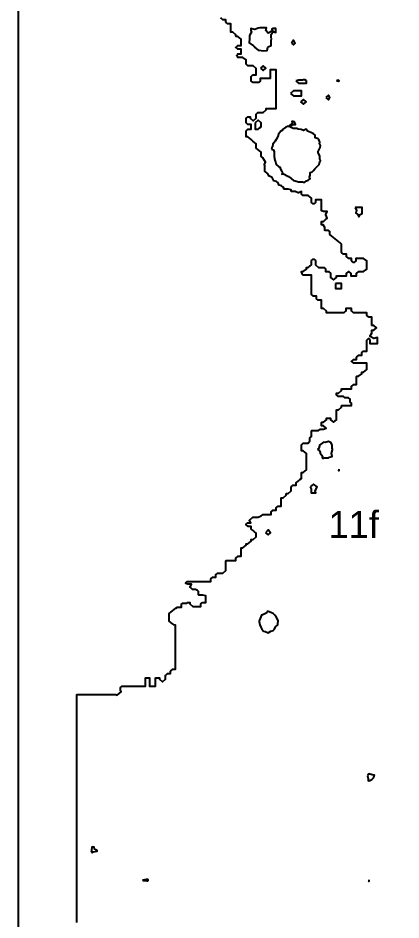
# Model space of a CAD drawing. Header units: millimetres. Extents: x 0 to 500, y 0 to 700.
# Drawn here: x 0 to 84.7, y 347.4 to 547 of the extents above; entities that cross this region are included whole.
import ezdxf
from ezdxf.enums import TextEntityAlignment as Align

# ---------------------------------------------------------------- set-up
doc = ezdxf.new("R2010")
doc.units = ezdxf.units.MM
for name, color, linetype in [('CORTE', 1, 'Continuous'), ('GRABADO', 5, 'Continuous'), ('HOJA', 8, 'Continuous')]:
    doc.layers.add(name, color=color, linetype=linetype)

msp = doc.modelspace()

# ---------------------------------------------------------------- linework, layer by layer
at = {"layer": 'CORTE'}
msp.add_lwpolyline([(13, 346.9), (13, 347.69), (13, 348.6), (13, 349.4), (13, 352.12), (13, 353.11), (13, 354.09), (13, 355.88), (13, 356.71), (13, 357.61), (13, 358.45), (13, 360.26), (13, 361.12), (13, 362.02), (13, 362.98), (13, 363.93), (13, 364.87), (13, 365.77), (13, 366.6), (13, 368.41), (13, 369.29), (13, 371.11), (13, 372), (13, 373.83), (13, 374.73), (13, 378.21), (13, 378.92), (13, 383.51), (13, 384.61), (13, 385.34), (13, 388.1), (13, 389.52), (13, 389.94), (13, 390.85), (13, 391.61), (13, 394.38), (13, 395.15), (13, 397), (13, 397.27), (13, 397.28), (13, 397.28), (13, 397.29), (13.01, 397.3), (13.01, 397.3), (13.01, 397.31), (13.02, 397.32), (13.03, 397.33), (13.03, 397.33), (13.04, 397.34), (13.05, 397.34), (13.05, 397.34), (13.06, 397.34), (13.07, 397.34), (13.07, 397.35), (14.19, 397.35), (14.92, 397.35), (17.14, 397.35), (17.52, 397.35), (17.9, 397.35), (18.63, 397.35), (19.74, 397.35), (20.12, 397.35), (20.86, 397.35), (21.59, 397.35), (21.6, 397.34), (21.6, 397.34), (21.61, 397.34), (21.62, 397.34), (21.95, 397.2), (22.79, 397.9), (22.64, 398.16), (22.63, 398.17), (22.63, 398.17), (22.63, 398.18), (22.63, 398.19), (22.63, 398.19), (22.63, 398.81), (22.63, 398.82), (22.63, 398.82), (22.63, 398.83), (22.63, 398.84), (22.64, 398.84), (22.64, 398.85), (22.64, 398.85), (22.65, 398.86), (22.65, 398.86), (23.03, 399.18), (23.04, 399.19), (23.04, 399.19), (23.05, 399.19), (23.06, 399.19), (23.07, 399.2), (23.07, 399.2), (23.08, 399.2), (23.81, 399.2), (24.19, 399.2), (24.57, 399.2), (25.3, 399.2), (26.04, 399.2), (26.41, 399.2), (28.18, 399.2), (28.18, 400.98), (28.18, 400.98), (28.19, 400.99), (28.19, 401), (28.19, 401.01), (28.19, 401.01), (28.2, 401.02), (28.2, 401.02), (28.21, 401.03), (28.22, 401.04), (28.23, 401.04), (28.23, 401.04), (28.24, 401.05), (28.25, 401.05), (28.25, 401.05), (28.25, 401.05), (28.64, 401.05), (29.02, 401.05), (29.02, 401.05), (29.03, 401.05), (29.04, 401.05), (29.04, 401.05), (29.05, 401.04), (29.06, 401.04), (29.06, 401.03), (29.07, 401.03), (29.07, 401.02), (29.08, 401.02), (29.08, 401.01), (29.09, 401), (29.09, 401), (29.09, 400.99), (29.09, 400.98), (29.09, 400.98), (29.09, 399.2), (29.75, 399.2), (30.41, 399.2), (30.41, 400.98), (30.41, 400.98), (30.41, 400.99), (30.41, 401), (30.41, 401), (30.42, 401.01), (30.42, 401.02), (30.42, 401.02), (30.43, 401.03), (30.44, 401.04), (30.45, 401.04), (30.46, 401.05), (30.47, 401.05), (30.48, 401.05), (31.24, 401.05), (31.25, 401.05), (31.26, 401.05), (31.27, 401.04), (31.28, 401.04), (31.29, 401.03), (31.3, 401.02), (31.3, 401.02), (31.31, 401.01), (31.31, 401), (31.31, 401), (31.31, 400.99), (31.31, 400.98), (31.31, 400.98), (31.31, 400.7), (31.97, 400.15), (32.63, 400.7), (32.63, 401.59), (32.63, 401.59), (32.63, 401.6), (32.63, 401.61), (32.64, 401.62), (32.64, 401.62), (32.64, 401.63), (32.65, 401.63), (32.65, 401.64), (32.66, 401.64), (33.04, 401.96), (33.04, 401.96), (33.05, 401.97), (33.06, 401.97), (33.06, 401.97), (33.07, 401.97), (33.07, 401.98), (33.08, 401.98), (33.74, 401.98), (33.74, 402.52), (33.74, 402.52), (33.74, 402.53), (33.75, 402.53), (33.75, 402.54), (33.75, 402.55), (33.75, 402.55), (33.76, 402.56), (33.76, 402.57), (33.77, 402.57), (34.15, 402.89), (34.15, 402.89), (34.16, 402.89), (34.17, 402.9), (34.17, 402.9), (34.18, 402.9), (34.19, 402.9), (34.19, 402.9), (34.85, 402.9), (34.85, 412.65), (34.36, 412.78), (34.35, 412.79), (34.34, 412.79), (34.34, 412.79), (34.33, 412.8), (34.15, 412.95), (33.4, 413.57), (33.4, 413.58), (33.39, 413.58), (33.39, 413.59), (33.39, 413.59), (33.38, 413.6), (33.38, 413.61), (33.38, 413.61), (33.38, 413.62), (33.38, 413.63), (33.38, 415.18), (33.38, 415.18), (33.38, 415.19), (33.38, 415.2), (33.38, 415.2), (33.38, 415.21), (33.39, 415.22), (33.39, 415.22), (33.4, 415.23), (33.4, 415.23), (33.77, 415.54), (34.15, 415.85), (34.52, 416.16), (34.88, 416.47), (34.89, 416.47), (34.89, 416.47), (35.28, 416.64), (35.29, 416.64), (35.29, 416.64), (35.3, 416.64), (35.31, 416.64), (36.15, 416.64), (36.15, 417.34), (36.15, 417.34), (36.16, 417.35), (36.16, 417.36), (36.16, 417.37), (36.16, 417.37), (36.17, 417.38), (36.17, 417.38), (36.18, 417.39), (36.18, 417.39), (36.37, 417.55), (36.38, 417.56), (36.38, 417.56), (36.39, 417.56), (36.4, 417.56), (36.4, 417.57), (36.41, 417.57), (37.31, 417.57), (37.48, 417.71), (37.49, 417.71), (37.5, 417.72), (37.5, 417.72), (37.51, 417.72), (37.51, 417.72), (37.52, 417.72), (37.53, 417.72), (37.91, 417.72), (37.92, 417.72), (37.93, 417.72), (37.94, 417.72), (37.94, 417.72), (37.95, 417.71), (37.96, 417.71), (37.96, 417.7), (37.97, 417.7), (37.98, 417.69), (37.98, 417.68), (37.98, 417.67), (37.98, 417.66), (37.98, 417.66), (37.98, 417.65), (37.98, 417.37), (38.67, 416.8), (40.41, 416.8), (40.41, 417.34), (40.41, 417.34), (40.41, 417.35), (40.42, 417.36), (40.42, 417.36), (40.42, 417.37), (40.42, 417.38), (40.43, 417.38), (40.43, 417.39), (40.44, 417.39), (40.82, 417.71), (40.82, 417.71), (40.83, 417.72), (40.84, 417.72), (40.84, 417.72), (40.85, 417.72), (40.86, 417.72), (40.86, 417.72), (41.52, 417.72), (41.52, 419.13), (40.86, 419.32), (40, 419.32), (39.99, 419.32), (39.98, 419.32), (39.98, 419.32), (39.97, 419.32), (39.96, 419.32), (39.96, 419.33), (39.95, 419.33), (39.95, 419.34), (39.94, 419.35), (39.94, 419.35), (39.93, 419.36), (39.93, 419.36), (39.93, 419.37), (39.93, 419.38), (39.92, 419.38), (39.92, 419.39), (39.92, 420.09), (39.71, 420.36), (39.24, 420.55), (38.64, 420.55), (38.63, 420.55), (38.62, 420.55), (38.61, 420.56), (38.61, 420.56), (38.6, 420.56), (38.6, 420.57), (38.1, 420.98), (38.09, 420.99), (38.09, 420.99), (38.08, 421), (38.08, 421.01), (38.08, 421.01), (38.07, 421.02), (38.07, 421.03), (38.07, 421.03), (38.07, 421.04), (38.07, 421.05), (38.07, 421.05), (38.07, 421.06), (38.08, 421.06), (38.34, 421.73), (37.53, 421.73), (37.52, 421.73), (37.52, 421.73), (37.51, 421.74), (37.12, 421.9), (37.12, 421.9), (37.11, 421.9), (37.11, 421.91), (37.1, 421.91), (37.09, 421.92), (37.09, 421.93), (37.09, 421.93), (37.08, 421.94), (37.08, 421.94), (37.08, 421.95), (37.08, 421.96), (37.08, 421.97), (37.08, 421.97), (37.08, 421.98), (37.08, 421.99), (37.08, 422), (37.09, 422), (37.09, 422.01), (37.09, 422.01), (37.1, 422.02), (37.1, 422.02), (37.48, 422.34), (37.49, 422.34), (37.5, 422.35), (37.51, 422.35), (37.52, 422.36), (37.52, 422.36), (37.53, 422.36), (38.26, 422.36), (38.64, 422.36), (39.75, 422.36), (40.49, 422.36), (40.87, 422.36), (42.64, 422.36), (42.64, 422.9), (42.64, 422.9), (42.64, 422.91), (42.64, 422.91), (42.64, 422.92), (42.64, 422.93), (42.65, 422.93), (42.65, 422.94), (42.66, 422.95), (42.66, 422.95), (43.04, 423.27), (43.05, 423.27), (43.05, 423.27), (43.06, 423.28), (43.07, 423.28), (43.08, 423.28), (43.08, 423.28), (43.09, 423.28), (43.75, 423.28), (43.75, 423.82), (43.75, 423.83), (43.75, 423.83), (43.75, 423.84), (43.75, 423.85), (43.76, 423.85), (43.76, 423.86), (43.76, 423.87), (43.77, 423.87), (43.77, 423.88), (44.15, 424.19), (44.16, 424.2), (44.17, 424.2), (44.17, 424.2), (44.18, 424.21), (44.19, 424.21), (44.2, 424.21), (45.29, 424.21), (45.97, 424.78), (45.97, 426.91), (45.97, 426.92), (45.97, 426.93), (45.97, 426.94), (45.98, 426.94), (45.98, 426.95), (45.98, 426.95), (45.99, 426.96), (45.99, 426.97), (46, 426.97), (46, 426.98), (46.01, 426.98), (46.01, 426.98), (46.02, 426.99), (46.03, 426.99), (46.04, 426.99), (46.04, 426.99), (46.42, 426.99), (46.8, 426.99), (47.54, 426.99), (48.19, 426.99), (48.19, 427.53), (48.19, 427.53), (48.19, 427.54), (48.2, 427.55), (48.2, 427.55), (48.2, 427.56), (48.21, 427.57), (48.21, 427.57), (48.22, 427.58), (48.22, 427.58), (48.6, 427.9), (48.6, 427.9), (48.61, 427.91), (48.62, 427.91), (48.63, 427.91), (48.64, 427.91), (48.64, 427.91), (49.31, 427.91), (49.31, 429.69), (49.31, 429.7), (49.31, 429.71), (49.31, 429.71), (49.31, 429.72), (49.31, 429.73), (49.32, 429.73), (49.32, 429.74), (49.33, 429.75), (49.33, 429.75), (49.34, 429.76), (49.34, 429.76), (49.35, 429.76), (49.36, 429.76), (49.37, 429.77), (49.37, 429.77), (49.38, 429.77), (49.73, 429.77), (50.42, 430.34), (50.42, 430.62), (50.42, 430.63), (50.42, 430.63), (50.42, 430.64), (50.42, 430.65), (50.43, 430.65), (50.43, 430.67), (50.44, 430.67), (50.44, 430.68), (50.45, 430.68), (50.46, 430.68), (50.46, 430.69), (50.47, 430.69), (50.48, 430.69), (50.48, 430.69), (50.49, 430.69), (50.84, 430.69), (51.53, 431.27), (51.53, 431.55), (51.53, 431.55), (51.53, 431.56), (51.53, 431.57), (51.53, 431.57), (51.54, 431.58), (51.54, 431.59), (51.55, 431.59), (51.55, 431.6), (51.56, 431.61), (51.57, 431.61), (51.57, 431.61), (51.58, 431.62), (51.59, 431.62), (51.6, 431.62), (51.6, 431.62), (51.95, 431.62), (52.64, 432.19), (52.64, 433.05), (52.3, 433.33), (51.95, 433.62), (51.95, 433.62), (51.55, 433.95), (51.55, 433.95), (51.55, 433.96), (51.54, 433.97), (51.54, 433.97), (51.53, 433.98), (51.53, 433.99), (51.53, 433.99), (51.53, 434), (51.53, 434.01), (51.53, 434.54), (50.87, 434.54), (50.86, 434.55), (50.86, 434.55), (50.85, 434.55), (50.84, 434.55), (50.84, 434.55), (50.83, 434.56), (50.44, 434.88), (50.44, 434.88), (50.43, 434.89), (50.43, 434.89), (50.42, 434.9), (50.42, 434.91), (50.42, 434.92), (50.42, 434.93), (50.42, 434.94), (50.42, 434.94), (50.42, 434.95), (50.42, 434.96), (50.42, 434.96), (50.42, 434.97), (50.43, 434.98), (50.43, 434.98), (50.44, 434.99), (50.44, 434.99), (50.82, 435.31), (50.83, 435.31), (50.83, 435.32), (50.84, 435.32), (50.85, 435.32), (50.86, 435.33), (50.87, 435.33), (51.47, 435.33), (51.17, 435.83), (51.17, 435.83), (51.17, 435.84), (51.17, 435.84), (51.16, 435.85), (51.16, 435.86), (51.16, 435.87), (51.16, 435.87), (51.17, 435.88), (51.17, 435.89), (51.17, 435.9), (51.18, 435.91), (51.18, 435.91), (51.19, 435.92), (51.94, 436.54), (51.94, 436.54), (51.94, 436.55), (51.95, 436.55), (51.96, 436.55), (51.97, 436.56), (51.98, 436.56), (51.98, 436.56), (52.35, 436.56), (53.08, 436.56), (53.79, 436.85), (53.97, 437), (54.16, 437.16), (54.16, 437.17), (54.17, 437.17), (54.17, 437.17), (54.18, 437.18), (54.19, 437.18), (54.2, 437.18), (54.2, 437.18), (54.58, 437.18), (55.32, 437.18), (55.97, 437.18), (55.97, 437.72), (55.98, 437.72), (55.98, 437.73), (55.98, 437.74), (55.98, 437.74), (55.98, 437.75), (55.99, 437.76), (55.99, 437.76), (56, 437.77), (56, 437.77), (56.38, 438.09), (56.38, 438.09), (56.39, 438.1), (56.4, 438.1), (56.41, 438.1), (56.41, 438.1), (56.42, 438.1), (56.43, 438.1), (57.09, 438.1), (57.09, 438.64), (57.09, 438.65), (57.09, 438.65), (57.09, 438.66), (57.09, 438.67), (57.09, 438.68), (57.1, 438.68), (57.1, 438.69), (57.11, 438.69), (57.11, 438.7), (57.49, 439.01), (57.5, 439.02), (57.5, 439.02), (57.51, 439.02), (57.52, 439.03), (57.53, 439.03), (57.53, 439.03), (57.54, 439.03), (58.2, 439.03), (58.2, 440.81), (58.2, 440.82), (58.2, 440.82), (58.2, 440.83), (58.2, 440.84), (58.21, 440.84), (58.21, 440.85), (58.22, 440.86), (58.22, 440.86), (58.23, 440.87), (58.23, 440.87), (58.24, 440.88), (58.24, 440.88), (58.25, 440.88), (58.26, 440.88), (58.27, 440.88), (58.27, 440.88), (58.62, 440.88), (59.31, 441.45), (59.31, 441.74), (59.31, 441.74), (59.31, 441.75), (59.31, 441.76), (59.31, 441.76), (59.32, 441.77), (59.32, 441.78), (59.33, 441.78), (59.33, 441.79), (59.34, 441.79), (59.34, 441.8), (59.35, 441.8), (59.36, 441.81), (59.37, 441.81), (59.38, 441.81), (59.74, 441.81), (60.42, 442.38), (60.42, 443.27), (60.42, 443.28), (60.42, 443.29), (60.42, 443.29), (60.43, 443.3), (60.43, 443.31), (60.43, 443.31), (60.44, 443.32), (60.44, 443.33), (60.45, 443.33), (60.83, 443.65), (60.83, 443.65), (60.84, 443.65), (60.84, 443.66), (60.85, 443.66), (60.86, 443.66), (60.87, 443.66), (60.87, 443.66), (61.53, 443.66), (61.53, 444.2), (61.53, 444.21), (61.53, 444.21), (61.54, 444.22), (61.54, 444.23), (61.55, 444.24), (61.55, 444.25), (61.56, 444.25), (61.56, 444.26), (61.93, 444.56), (61.93, 444.56), (62.31, 444.88), (62.64, 445.16), (62.64, 446.37), (62.64, 446.37), (62.65, 446.38), (62.65, 446.39), (62.65, 446.4), (62.65, 446.4), (62.66, 446.41), (62.66, 446.41), (62.67, 446.42), (62.67, 446.43), (62.68, 446.43), (62.68, 446.43), (62.69, 446.44), (62.7, 446.44), (62.71, 446.44), (62.71, 446.44), (62.72, 446.44), (63.07, 446.44), (63.76, 447.01), (63.76, 450.65), (63.07, 451.22), (62.72, 451.22), (62.71, 451.22), (62.71, 451.22), (62.7, 451.22), (62.69, 451.22), (62.68, 451.23), (62.68, 451.23), (62.67, 451.24), (62.67, 451.24), (62.66, 451.25), (62.66, 451.25), (62.65, 451.26), (62.65, 451.27), (62.65, 451.27), (62.65, 451.28), (62.64, 451.29), (62.64, 451.29), (62.64, 452.54), (62.64, 452.54), (62.65, 452.55), (62.65, 452.56), (62.65, 452.57), (62.65, 452.57), (62.66, 452.58), (62.66, 452.58), (62.67, 452.59), (62.67, 452.59), (63.05, 452.91), (63.06, 452.91), (63.06, 452.92), (63.07, 452.92), (63.08, 452.92), (63.08, 452.93), (63.09, 452.93), (64.17, 452.93), (64.5, 453.48), (64.5, 454.08), (64.5, 454.09), (64.5, 454.1), (64.51, 454.1), (64.51, 454.11), (64.51, 454.12), (64.52, 454.12), (64.52, 454.13), (64.52, 454.14), (64.53, 454.14), (64.87, 454.42), (64.87, 455.63), (64.87, 455.64), (64.87, 455.65), (64.87, 455.65), (64.87, 455.66), (64.88, 455.67), (64.88, 455.67), (64.88, 455.68), (64.89, 455.68), (64.9, 455.69), (64.9, 455.69), (64.91, 455.7), (64.91, 455.7), (64.92, 455.7), (64.93, 455.7), (64.94, 455.71), (64.94, 455.71), (65.32, 455.71), (65.7, 455.71), (66.41, 455.71), (66.76, 455.99), (66.76, 456), (66.77, 456), (66.77, 456), (66.78, 456.01), (66.79, 456.01), (66.79, 456.01), (66.8, 456.01), (67.53, 456.01), (68.13, 456.26), (67.52, 456.78), (67.16, 456.78), (67.16, 456.78), (67.15, 456.78), (67.14, 456.78), (67.14, 456.78), (67.13, 456.79), (67.13, 456.79), (67.12, 456.79), (67.11, 456.8), (67.11, 456.81), (67.1, 456.81), (67.1, 456.82), (67.1, 456.82), (67.09, 456.83), (67.09, 456.84), (67.09, 456.85), (67.09, 456.85), (67.09, 457.48), (67.09, 457.49), (67.09, 457.5), (67.09, 457.5), (67.1, 457.51), (67.1, 457.52), (67.1, 457.52), (67.11, 457.53), (67.12, 457.54), (67.13, 457.55), (67.13, 457.55), (67.14, 457.55), (67.14, 457.55), (67.15, 457.56), (67.16, 457.56), (67.16, 457.56), (67.52, 457.56), (68.2, 458.13), (68.2, 458.41), (68.2, 458.42), (68.2, 458.42), (68.21, 458.43), (68.21, 458.44), (68.21, 458.44), (68.22, 458.45), (68.22, 458.46), (68.23, 458.46), (68.23, 458.47), (68.24, 458.47), (68.24, 458.48), (68.25, 458.48), (68.26, 458.48), (68.27, 458.48), (68.28, 458.48), (69.04, 458.48), (69.04, 458.48), (69.06, 458.48), (69.07, 458.48), (69.07, 458.48), (69.08, 458.47), (69.08, 458.47), (69.09, 458.46), (69.09, 458.46), (69.1, 458.45), (69.1, 458.44), (69.1, 458.44), (69.11, 458.43), (69.11, 458.42), (69.11, 458.42), (69.11, 458.41), (69.11, 458.13), (69.77, 457.58), (70.43, 458.13), (70.43, 460.26), (70.43, 460.27), (70.43, 460.28), (70.43, 460.28), (70.43, 460.29), (70.44, 460.3), (70.44, 460.3), (70.44, 460.31), (70.45, 460.32), (70.45, 460.32), (70.46, 460.33), (70.46, 460.33), (70.47, 460.33), (70.48, 460.33), (70.48, 460.34), (70.49, 460.34), (70.5, 460.34), (70.85, 460.34), (71.54, 460.91), (71.54, 461.19), (71.54, 461.2), (71.54, 461.2), (71.54, 461.21), (71.54, 461.22), (71.55, 461.22), (71.55, 461.23), (71.56, 461.24), (71.56, 461.24), (71.56, 461.25), (71.57, 461.25), (71.58, 461.26), (71.59, 461.26), (71.6, 461.26), (71.61, 461.26), (71.99, 461.26), (73.1, 461.26), (73.76, 461.26), (73.76, 461.76), (73.42, 462.05), (73.42, 462.06), (73.41, 462.06), (73.41, 462.07), (73.41, 462.07), (73.4, 462.08), (73.4, 462.09), (73.4, 462.09), (73.4, 462.1), (73.4, 462.11), (73.4, 462.69), (73.08, 462.96), (72.35, 462.96), (72.34, 462.96), (72.34, 462.96), (72.33, 462.96), (72.32, 462.97), (72.32, 462.97), (72.31, 462.97), (71.96, 463.26), (70.87, 463.26), (70.87, 463.26), (70.87, 463.26), (70.86, 463.26), (70.85, 463.27), (70.84, 463.27), (70.84, 463.27), (70.83, 463.28), (70.64, 463.44), (70.64, 463.44), (70.45, 463.6), (70.45, 463.6), (70.44, 463.6), (70.44, 463.61), (70.43, 463.62), (70.43, 463.62), (70.43, 463.63), (70.43, 463.64), (70.43, 463.65), (70.43, 463.65), (70.43, 463.97), (70.43, 463.97), (70.43, 463.98), (70.43, 463.99), (70.43, 464), (70.43, 464), (70.44, 464.01), (70.44, 464.02), (70.45, 464.02), (70.46, 464.03), (70.46, 464.03), (70.46, 464.03), (70.47, 464.04), (70.48, 464.04), (70.49, 464.04), (70.49, 464.04), (70.5, 464.04), (70.85, 464.04), (71.54, 464.61), (71.54, 464.9), (71.54, 464.9), (71.54, 464.91), (71.54, 464.92), (71.54, 464.92), (71.55, 464.93), (71.55, 464.93), (71.56, 464.94), (71.56, 464.95), (71.57, 464.95), (71.57, 464.96), (71.58, 464.96), (71.58, 464.96), (71.59, 464.97), (71.6, 464.97), (71.61, 464.97), (71.61, 464.97), (71.99, 464.97), (73.76, 464.97), (73.76, 465.51), (73.76, 465.51), (73.76, 465.52), (73.76, 465.53), (73.77, 465.53), (73.77, 465.54), (73.77, 465.55), (73.78, 465.55), (73.78, 465.56), (74.17, 465.88), (74.17, 465.88), (74.18, 465.89), (74.19, 465.89), (74.19, 465.89), (74.2, 465.89), (74.21, 465.9), (74.21, 465.9), (74.87, 465.9), (74.87, 467.67), (74.87, 467.68), (74.87, 467.69), (74.88, 467.7), (74.88, 467.7), (74.88, 467.71), (74.89, 467.72), (74.89, 467.72), (74.89, 467.73), (74.9, 467.73), (74.91, 467.73), (74.91, 467.74), (74.92, 467.74), (74.93, 467.75), (74.93, 467.75), (74.94, 467.75), (74.95, 467.75), (75.3, 467.75), (75.98, 468.32), (75.98, 468.6), (75.98, 468.61), (75.99, 468.61), (75.99, 468.62), (75.99, 468.63), (75.99, 468.64), (76, 468.64), (76, 468.65), (76.01, 468.65), (76.01, 468.66), (76.02, 468.66), (76.02, 468.67), (76.03, 468.67), (76.04, 468.67), (76.04, 468.67), (76.05, 468.67), (76.06, 468.67), (76.41, 468.67), (77.1, 469.25), (77.1, 470.67), (74.21, 470.67), (74.21, 470.67), (74.2, 470.67), (74.19, 470.68), (74.18, 470.68), (74.18, 470.68), (74.17, 470.69), (74.17, 470.69), (73.79, 471.01), (73.78, 471.01), (73.78, 471.01), (73.77, 471.02), (73.77, 471.03), (73.77, 471.03), (73.76, 471.04), (73.76, 471.05), (73.76, 471.06), (73.76, 471.06), (73.76, 471.07), (73.76, 471.08), (73.76, 471.09), (73.77, 471.09), (73.77, 471.1), (73.77, 471.1), (73.78, 471.11), (73.78, 471.12), (73.79, 471.12), (74.17, 471.44), (74.17, 471.44), (74.18, 471.44), (74.18, 471.45), (74.19, 471.45), (74.2, 471.45), (74.21, 471.45), (74.21, 471.45), (74.87, 471.45), (74.87, 471.99), (74.87, 472), (74.87, 472), (74.88, 472.01), (74.88, 472.02), (74.88, 472.02), (74.88, 472.03), (74.89, 472.04), (74.89, 472.04), (74.9, 472.05), (75.28, 472.36), (75.28, 472.37), (75.29, 472.37), (75.3, 472.37), (75.3, 472.38), (75.31, 472.38), (75.32, 472.38), (75.32, 472.38), (75.98, 472.38), (75.98, 472.92), (75.98, 472.92), (75.99, 472.93), (75.99, 472.94), (75.99, 472.94), (75.99, 472.95), (76, 472.96), (76, 472.96), (76.01, 472.97), (76.01, 472.97), (76.39, 473.29), (76.4, 473.29), (76.4, 473.3), (76.41, 473.3), (76.41, 473.3), (76.42, 473.31), (76.43, 473.31), (76.44, 473.31), (77.1, 473.31), (77.1, 475.7), (77.1, 475.7), (77.1, 475.71), (77.1, 475.72), (77.1, 475.72), (77.1, 475.73), (77.11, 475.74), (77.11, 475.74), (77.12, 475.75), (77.12, 475.75), (77.5, 476.07), (77.51, 476.07), (77.51, 476.08), (77.52, 476.08), (77.53, 476.08), (77.53, 476.08), (77.54, 476.08), (77.54, 476.09), (77.56, 476.09), (77.57, 476.08), (77.58, 476.08), (77.59, 476.07), (77.59, 476.07), (77.6, 476.07), (77.61, 476.06), (77.61, 476.05), (77.61, 476.05), (77.8, 475.73), (77.81, 475.73), (77.81, 475.72), (77.81, 475.72), (77.81, 475.71), (77.81, 475.7), (77.81, 475.7), (77.81, 475), (79.51, 475), (79.51, 476.36), (78.68, 476.13), (78.67, 476.13), (78.67, 476.13), (78.66, 476.13), (78.65, 476.13), (78.65, 476.13), (78.64, 476.14), (78.63, 476.14), (77.88, 476.56), (77.87, 476.56), (77.87, 476.56), (77.86, 476.57), (77.86, 476.58), (77.85, 476.58), (77.85, 476.59), (77.85, 476.59), (77.84, 476.6), (77.84, 476.61), (77.84, 476.62), (77.84, 476.62), (77.84, 476.63), (77.84, 476.64), (77.85, 476.65), (77.85, 476.65), (77.85, 476.66), (78.21, 477.25), (78.21, 477.86), (78.21, 477.87), (78.21, 477.88), (78.21, 477.89), (78.21, 477.89), (78.22, 477.9), (78.22, 477.9), (78.22, 477.91), (78.23, 477.92), (78.24, 477.92), (78.24, 477.93), (78.25, 477.93), (78.25, 477.93), (78.26, 477.94), (78.27, 477.94), (78.27, 477.94), (78.28, 477.94), (78.63, 477.94), (79.28, 478.47), (78.63, 479.01), (78.28, 479.01), (78.27, 479.01), (78.27, 479.01), (78.26, 479.01), (78.25, 479.02), (78.25, 479.02), (78.24, 479.02), (78.24, 479.03), (78.23, 479.03), (78.22, 479.04), (78.22, 479.04), (78.22, 479.05), (78.21, 479.06), (78.21, 479.06), (78.21, 479.07), (78.21, 479.08), (78.21, 479.08), (78.21, 480.86), (77.55, 480.86), (77.54, 480.86), (77.54, 480.86), (77.53, 480.87), (77.52, 480.87), (77.51, 480.87), (77.51, 480.88), (77.5, 480.88), (77.12, 481.2), (77.12, 481.2), (77.11, 481.21), (77.11, 481.21), (77.1, 481.22), (77.1, 481.22), (77.1, 481.23), (77.1, 481.24), (77.1, 481.25), (77.1, 481.25), (77.1, 481.79), (74.21, 481.79), (74.21, 481.79), (74.2, 481.79), (74.19, 481.79), (74.18, 481.8), (74.18, 481.8), (74.17, 481.8), (74.17, 481.8), (73.79, 482.12), (73.78, 482.12), (73.78, 482.13), (73.77, 482.14), (73.77, 482.15), (73.77, 482.15), (73.76, 482.16), (73.76, 482.17), (73.76, 482.17), (73.76, 482.18), (73.76, 482.72), (72.44, 482.72), (72.44, 482.18), (72.44, 482.17), (72.44, 482.17), (72.44, 482.16), (72.44, 482.15), (72.44, 482.15), (72.43, 482.14), (72.43, 482.13), (72.42, 482.12), (72.42, 482.12), (72.04, 481.8), (72.03, 481.8), (72.03, 481.8), (72.02, 481.8), (72.01, 481.79), (72.01, 481.79), (72, 481.79), (71.99, 481.79), (68.66, 481.79), (68.28, 481.79), (68.27, 481.79), (68.26, 481.79), (68.26, 481.79), (68.25, 481.79), (68.24, 481.8), (68.24, 481.8), (68.23, 481.8), (68.22, 481.81), (68.22, 481.82), (68.22, 481.82), (68.21, 481.83), (68.21, 481.84), (68.21, 481.84), (68.2, 481.85), (68.2, 481.86), (68.2, 481.86), (68.2, 482.14), (67.52, 482.72), (67.16, 482.72), (67.16, 482.72), (67.15, 482.72), (67.14, 482.72), (67.14, 482.72), (67.13, 482.72), (67.13, 482.73), (67.12, 482.73), (67.11, 482.74), (67.11, 482.74), (67.1, 482.75), (67.1, 482.76), (67.1, 482.76), (67.09, 482.77), (67.09, 482.78), (67.09, 482.78), (67.09, 482.79), (67.09, 484.57), (66.43, 484.57), (66.43, 484.57), (66.42, 484.57), (66.41, 484.57), (66.4, 484.57), (66.4, 484.58), (66.39, 484.58), (66.39, 484.59), (66, 484.9), (66, 484.91), (66, 484.91), (65.99, 484.92), (65.99, 484.92), (65.99, 484.93), (65.98, 484.94), (65.98, 484.94), (65.98, 484.95), (65.98, 484.96), (65.98, 485.49), (65.32, 485.49), (65.31, 485.49), (65.3, 485.5), (65.3, 485.5), (65.29, 485.5), (65.28, 485.5), (65.28, 485.51), (65.28, 485.51), (64.89, 485.83), (64.89, 485.83), (64.88, 485.84), (64.88, 485.84), (64.88, 485.85), (64.87, 485.86), (64.87, 485.86), (64.87, 485.87), (64.87, 485.88), (64.87, 485.88), (64.87, 490.13), (63.48, 490.13), (63.1, 490.13), (63.09, 490.13), (63.08, 490.13), (63.08, 490.13), (63.07, 490.13), (63.06, 490.14), (63.05, 490.14), (63.05, 490.14), (62.86, 490.3), (62.86, 490.3), (62.85, 490.31), (62.85, 490.32), (62.84, 490.32), (62.84, 490.33), (62.84, 490.34), (62.83, 490.34), (62.83, 490.35), (62.83, 490.36), (62.83, 490.5), (62.65, 490.8), (62.65, 490.8), (62.65, 490.81), (62.65, 490.81), (62.65, 490.82), (62.64, 490.83), (62.64, 490.84), (62.65, 490.84), (62.65, 490.85), (62.65, 490.86), (62.65, 490.87), (62.66, 490.87), (62.66, 490.88), (62.67, 490.88), (62.67, 490.89), (62.68, 490.89), (62.68, 490.9), (62.69, 490.9), (62.7, 490.9), (62.71, 490.91), (62.71, 490.91), (62.72, 490.91), (63.07, 490.91), (63.76, 491.48), (63.76, 491.76), (63.76, 491.76), (63.76, 491.77), (63.76, 491.78), (63.76, 491.79), (63.76, 491.79), (63.77, 491.8), (63.77, 491.81), (63.78, 491.81), (63.78, 491.82), (63.79, 491.82), (63.8, 491.82), (63.8, 491.83), (63.81, 491.83), (63.82, 491.83), (63.82, 491.83), (63.83, 491.83), (64.18, 491.83), (64.87, 492.4), (64.87, 493.3), (64.87, 493.3), (64.87, 493.31), (64.87, 493.32), (64.87, 493.32), (64.88, 493.33), (64.88, 493.34), (64.88, 493.34), (64.89, 493.35), (64.89, 493.35), (65.27, 493.67), (65.28, 493.67), (65.29, 493.68), (65.29, 493.68), (65.3, 493.68), (65.31, 493.68), (65.31, 493.69), (65.32, 493.69), (65.33, 493.69), (65.34, 493.68), (65.34, 493.68), (65.35, 493.68), (65.36, 493.68), (65.36, 493.67), (65.37, 493.67), (65.75, 493.35), (65.75, 493.35), (65.76, 493.34), (65.76, 493.34), (65.77, 493.33), (65.77, 493.32), (65.77, 493.32), (65.77, 493.31), (65.77, 493.3), (65.77, 493.3), (65.77, 492.4), (66.46, 491.83), (66.81, 491.83), (67.55, 491.83), (67.55, 491.83), (67.56, 491.83), (67.57, 491.83), (67.57, 491.83), (67.58, 491.82), (67.59, 491.82), (67.59, 491.82), (67.97, 491.5), (67.98, 491.5), (67.98, 491.49), (67.99, 491.48), (67.99, 491.48), (67.99, 491.47), (68, 491.46), (68, 491.46), (68, 491.45), (68, 491.44), (68, 490.91), (68.66, 490.91), (68.66, 490.91), (68.67, 490.91), (68.68, 490.9), (68.69, 490.9), (68.69, 490.9), (68.7, 490.89), (68.7, 490.89), (69.08, 490.57), (69.09, 490.57), (69.09, 490.56), (69.1, 490.56), (69.1, 490.55), (69.1, 490.55), (69.11, 490.54), (69.11, 490.53), (69.11, 490.52), (69.11, 490.52), (69.11, 489.63), (69.77, 489.08), (70.43, 489.63), (70.43, 489.91), (70.43, 489.91), (70.43, 489.92), (70.43, 489.93), (70.43, 489.93), (70.43, 489.94), (70.44, 489.95), (70.44, 489.95), (70.45, 489.96), (70.46, 489.96), (70.46, 489.97), (70.46, 489.97), (70.47, 489.97), (70.48, 489.98), (70.49, 489.98), (70.49, 489.98), (70.5, 489.98), (71.26, 489.98), (71.99, 489.98), (72.65, 489.98), (72.65, 490.52), (72.65, 490.52), (72.65, 490.53), (72.65, 490.54), (72.66, 490.55), (72.66, 490.55), (72.66, 490.56), (72.67, 490.56), (72.67, 490.57), (72.68, 490.57), (73.06, 490.89), (73.06, 490.89), (73.07, 490.9), (73.07, 490.9), (73.08, 490.9), (73.09, 490.91), (73.1, 490.91), (73.1, 490.91), (73.11, 490.91), (73.12, 490.91), (73.13, 490.9), (73.13, 490.9), (73.14, 490.9), (73.14, 490.89), (73.15, 490.89), (73.53, 490.57), (73.53, 490.57), (73.54, 490.56), (73.54, 490.56), (73.55, 490.55), (73.55, 490.55), (73.55, 490.54), (73.55, 490.53), (73.56, 490.52), (73.56, 490.52), (73.56, 489.98), (74.87, 489.98), (74.87, 490.52), (74.87, 490.52), (74.87, 490.53), (74.88, 490.54), (74.88, 490.55), (74.88, 490.55), (74.88, 490.56), (74.89, 490.56), (74.9, 490.57), (74.9, 490.57), (75.28, 490.89), (75.28, 490.89), (75.29, 490.9), (75.3, 490.9), (75.3, 490.9), (75.31, 490.91), (75.32, 490.91), (75.32, 490.91), (76.41, 490.91), (77.1, 491.48), (77.1, 493.26), (76.41, 493.83), (74.67, 493.83), (74.67, 493.29), (74.67, 493.29), (74.67, 493.28), (74.66, 493.27), (74.66, 493.27), (74.66, 493.26), (74.66, 493.25), (74.65, 493.25), (74.65, 493.24), (74.64, 493.24), (74.26, 492.92), (74.26, 492.92), (74.25, 492.91), (74.24, 492.91), (74.24, 492.91), (74.23, 492.91), (74.22, 492.91), (74.21, 492.91), (74.21, 492.91), (74.2, 492.91), (74.19, 492.91), (74.18, 492.91), (74.18, 492.91), (74.17, 492.92), (73.79, 493.24), (73.78, 493.24), (73.78, 493.25), (73.77, 493.25), (73.77, 493.26), (73.77, 493.27), (73.76, 493.27), (73.76, 493.28), (73.76, 493.29), (73.76, 493.29), (73.76, 493.83), (73.1, 493.83), (73.1, 493.83), (73.09, 493.83), (73.08, 493.84), (73.07, 493.84), (73.07, 493.84), (73.06, 493.84), (73.06, 493.85), (72.68, 494.17), (72.67, 494.17), (72.67, 494.17), (72.66, 494.18), (72.66, 494.19), (72.66, 494.19), (72.65, 494.2), (72.65, 494.21), (72.65, 494.22), (72.65, 494.22), (72.65, 494.76), (71.99, 494.76), (71.99, 494.76), (71.98, 494.76), (71.97, 494.76), (71.96, 494.76), (71.96, 494.77), (71.95, 494.77), (71.94, 494.77), (71.56, 495.09), (71.56, 495.09), (71.55, 495.1), (71.55, 495.11), (71.55, 495.11), (71.54, 495.12), (71.54, 495.13), (71.54, 495.13), (71.54, 495.14), (71.54, 495.15), (71.54, 496.97), (71.2, 497.25), (70.83, 497.55), (70.47, 497.85), (70.47, 497.85), (70.09, 498.18), (69.72, 498.48), (69.36, 498.78), (69.36, 498.78), (68.97, 499.1), (68.97, 499.11), (68.97, 499.11), (68.96, 499.12), (68.96, 499.12), (68.96, 499.13), (68.95, 499.14), (68.95, 499.15), (68.95, 499.15), (68.95, 499.16), (68.95, 499.75), (68.63, 500.01), (67.91, 500.01), (67.91, 500.01), (67.9, 500.01), (67.89, 500.02), (67.88, 500.02), (67.88, 500.02), (67.87, 500.02), (67.86, 500.03), (67.86, 500.03), (67.85, 500.04), (67.85, 500.05), (67.85, 500.05), (67.84, 500.06), (67.84, 500.07), (67.84, 500.07), (67.84, 500.08), (67.84, 500.09), (67.84, 500.69), (67.5, 501.24), (67.16, 501.24), (67.16, 501.24), (67.15, 501.24), (67.14, 501.25), (67.14, 501.25), (67.13, 501.25), (67.13, 501.25), (67.12, 501.26), (67.11, 501.26), (67.11, 501.27), (67.1, 501.28), (67.1, 501.28), (67.1, 501.29), (67.09, 501.3), (67.09, 501.3), (67.09, 501.31), (67.09, 501.32), (67.09, 501.63), (67.09, 501.95), (67.09, 501.96), (67.09, 501.96), (67.09, 501.97), (67.1, 501.98), (67.1, 501.98), (67.1, 501.99), (67.11, 502), (67.11, 502), (67.12, 502.01), (67.12, 502.01), (67.13, 502.01), (67.14, 502.02), (67.14, 502.02), (67.15, 502.02), (67.16, 502.02), (67.16, 502.02), (67.52, 502.02), (68.23, 502.62), (68.38, 502.74), (68.09, 503.46), (68.09, 503.46), (68.09, 503.47), (68.09, 503.48), (68.08, 503.49), (68.09, 503.49), (68.09, 503.5), (68.09, 503.51), (68.09, 503.51), (68.36, 504.18), (67.54, 504.18), (67.54, 504.18), (67.53, 504.18), (67.52, 504.18), (67.52, 504.18), (67.14, 504.34), (67.13, 504.35), (67.12, 504.35), (67.12, 504.35), (67.11, 504.36), (67.11, 504.36), (67.1, 504.37), (67.1, 504.38), (67.1, 504.38), (67.09, 504.39), (67.09, 504.4), (67.09, 504.41), (67.09, 504.41), (67.09, 506.8), (66.43, 506.8), (65.77, 506.8), (65.77, 506.26), (65.77, 506.26), (65.77, 506.25), (65.77, 506.24), (65.77, 506.24), (65.77, 506.23), (65.76, 506.22), (65.76, 506.22), (65.75, 506.21), (65.75, 506.21), (65.37, 505.89), (65.36, 505.89), (65.36, 505.88), (65.35, 505.88), (65.34, 505.88), (65.33, 505.88), (65.33, 505.87), (65.32, 505.87), (65.31, 505.87), (65.31, 505.88), (65.3, 505.88), (65.29, 505.88), (65.29, 505.88), (65.28, 505.89), (65.27, 505.89), (64.89, 506.21), (64.89, 506.21), (64.88, 506.22), (64.88, 506.22), (64.88, 506.23), (64.87, 506.24), (64.87, 506.24), (64.87, 506.25), (64.87, 506.26), (64.87, 506.26), (64.87, 507.16), (64.18, 507.73), (63.83, 507.73), (63.1, 507.73), (63.09, 507.73), (63.08, 507.73), (63.08, 507.73), (63.07, 507.73), (63.06, 507.74), (63.06, 507.74), (63.05, 507.74), (62.67, 508.06), (62.67, 508.06), (62.66, 508.07), (62.66, 508.08), (62.65, 508.08), (62.65, 508.09), (62.65, 508.1), (62.65, 508.1), (62.64, 508.11), (62.64, 508.12), (62.64, 508.62), (62.01, 508.35), (62.01, 508.35), (62, 508.35), (61.99, 508.35), (61.99, 508.35), (61.98, 508.35), (61.97, 508.35), (61.96, 508.35), (61.96, 508.35), (61.24, 508.65), (60.87, 508.65), (60.5, 508.65), (60.49, 508.65), (60.48, 508.65), (60.47, 508.66), (60.47, 508.66), (60.46, 508.66), (60.46, 508.67), (60.45, 508.67), (60.44, 508.68), (60.44, 508.68), (60.43, 508.69), (60.43, 508.69), (60.43, 508.7), (60.42, 508.71), (60.42, 508.71), (60.42, 508.72), (60.42, 508.73), (60.42, 508.99), (59.75, 509.17), (58.9, 509.17), (58.89, 509.17), (58.88, 509.17), (58.87, 509.18), (58.87, 509.18), (58.86, 509.18), (58.85, 509.19), (58.85, 509.19), (58.84, 509.2), (58.84, 509.2), (58.83, 509.21), (58.59, 509.61), (58.24, 509.9), (57.7, 510.05), (57.7, 510.05), (57.69, 510.06), (57.68, 510.06), (57.68, 510.07), (57.67, 510.07), (57.67, 510.07), (57.66, 510.08), (57.66, 510.09), (57.66, 510.09), (57.48, 510.54), (57.13, 510.83), (56.59, 510.98), (56.58, 510.98), (56.58, 510.98), (56.57, 510.99), (56.56, 510.99), (56.56, 511), (56.55, 511), (56.55, 511.01), (56.55, 511.02), (56.54, 511.02), (56.36, 511.47), (56.19, 511.76), (55.59, 512.01), (55.59, 512.01), (55.58, 512.02), (55.57, 512.02), (55.57, 512.03), (55.56, 512.03), (55.56, 512.04), (55.26, 512.54), (55.08, 512.69), (54.62, 513.08), (54.61, 513.08), (54.61, 513.09), (54.6, 513.09), (54.6, 513.1), (54.6, 513.1), (54.59, 513.11), (54.59, 513.12), (54.59, 513.13), (54.59, 513.13), (54.59, 514.21), (54.5, 514.59), (54.5, 514.59), (54.5, 514.6), (54.5, 514.61), (54.5, 514.61), (54.5, 514.62), (54.5, 514.63), (54.51, 514.63), (54.74, 515.11), (54.51, 515.49), (54.15, 516.09), (53.98, 516.23), (53.98, 516.23), (53.78, 516.4), (53.77, 516.4), (53.77, 516.41), (53.76, 516.41), (53.76, 516.42), (53.76, 516.43), (53.75, 516.43), (53.75, 516.44), (53.75, 516.45), (53.75, 516.45), (53.75, 517.35), (53.41, 517.63), (53.05, 517.93), (52.67, 518.25), (52.66, 518.25), (52.66, 518.26), (52.65, 518.27), (52.65, 518.27), (52.65, 518.28), (52.64, 518.29), (52.64, 518.29), (52.64, 518.3), (52.64, 518.31), (52.64, 519.2), (51.93, 519.79), (51.75, 519.94), (51.75, 519.94), (51.56, 520.1), (50.84, 520.7), (50.49, 520.7), (50.48, 520.7), (50.48, 520.7), (50.47, 520.7), (50.46, 520.7), (50.46, 520.7), (50.45, 520.71), (50.44, 520.71), (50.44, 520.72), (50.43, 520.72), (50.43, 520.73), (50.43, 520.74), (50.42, 520.74), (50.42, 520.75), (50.42, 520.76), (50.42, 520.76), (50.42, 520.77), (50.42, 522.01), (50.42, 522.02), (50.42, 522.03), (50.42, 522.03), (50.42, 522.04), (50.43, 522.05), (50.43, 522.05), (50.43, 522.06), (50.44, 522.07), (50.44, 522.07), (50.82, 522.39), (50.83, 522.39), (50.83, 522.39), (50.84, 522.4), (50.85, 522.4), (50.86, 522.4), (50.86, 522.4), (50.87, 522.4), (51.53, 522.4), (51.53, 523.48), (50.87, 523.48), (50.86, 523.48), (50.85, 523.48), (50.85, 523.48), (50.84, 523.48), (50.83, 523.48), (50.83, 523.49), (50.82, 523.49), (50.44, 523.81), (50.44, 523.81), (50.43, 523.82), (50.43, 523.82), (50.43, 523.83), (50.42, 523.84), (50.42, 523.84), (50.42, 523.85), (50.42, 523.86), (50.42, 523.86), (50.42, 524.79), (50.42, 524.8), (50.42, 524.81), (50.42, 524.81), (50.42, 524.82), (50.43, 524.83), (50.43, 524.83), (50.43, 524.84), (50.44, 524.84), (50.44, 524.85), (50.63, 525.01), (50.82, 525.17), (50.83, 525.17), (50.83, 525.17), (50.84, 525.18), (50.85, 525.18), (50.86, 525.18), (50.86, 525.18), (50.87, 525.18), (51.25, 525.18), (51.25, 525.18), (51.26, 525.18), (51.27, 525.18), (51.28, 525.18), (51.28, 525.17), (51.29, 525.17), (51.3, 525.17), (51.3, 525.16), (51.31, 525.15), (51.31, 525.15), (51.31, 525.14), (51.32, 525.14), (51.32, 525.13), (51.32, 525.12), (51.32, 525.11), (51.32, 525.11), (51.32, 524.83), (51.98, 524.28), (52.64, 524.83), (52.64, 525.72), (52.64, 525.72), (52.64, 525.73), (52.64, 525.74), (52.65, 525.75), (52.65, 525.75), (52.65, 525.76), (52.66, 525.77), (52.66, 525.77), (52.67, 525.77), (53.05, 526.09), (53.05, 526.1), (53.06, 526.1), (53.06, 526.1), (53.07, 526.11), (53.08, 526.11), (53.09, 526.11), (53.09, 526.11), (54.18, 526.11), (54.86, 526.68), (54.86, 526.96), (54.86, 526.97), (54.86, 526.97), (54.87, 526.98), (54.87, 526.99), (54.87, 527), (54.88, 527), (54.88, 527.01), (54.89, 527.01), (54.89, 527.02), (54.9, 527.02), (54.9, 527.03), (54.91, 527.03), (54.92, 527.03), (54.92, 527.03), (54.93, 527.03), (54.94, 527.03), (55.32, 527.03), (57.09, 527.03), (57.09, 535.52), (55.77, 535.52), (55.77, 533.74), (55.77, 533.73), (55.77, 533.73), (55.77, 533.72), (55.76, 533.71), (55.76, 533.7), (55.76, 533.7), (55.75, 533.69), (55.75, 533.69), (55.74, 533.68), (55.74, 533.68), (55.73, 533.67), (55.72, 533.67), (55.72, 533.67), (55.71, 533.67), (55.7, 533.67), (55.7, 533.66), (55.32, 533.66), (54.94, 533.66), (54.21, 533.66), (53.55, 533.66), (53.55, 533.13), (53.55, 533.12), (53.55, 533.12), (53.54, 533.11), (53.54, 533.1), (53.54, 533.09), (53.53, 533.09), (53.53, 533.08), (53.52, 533.08), (53.52, 533.07), (53.14, 532.76), (53.14, 532.75), (53.13, 532.75), (53.12, 532.74), (53.11, 532.74), (53.11, 532.74), (53.1, 532.74), (53.09, 532.74), (51.98, 532.74), (51.97, 532.74), (51.97, 532.74), (51.96, 532.74), (51.95, 532.74), (51.95, 532.75), (51.94, 532.75), (51.93, 532.76), (51.75, 532.91), (51.75, 532.91), (51.55, 533.07), (51.55, 533.08), (51.55, 533.08), (51.54, 533.09), (51.54, 533.09), (51.53, 533.1), (51.53, 533.11), (51.53, 533.12), (51.53, 533.12), (51.53, 533.13), (51.53, 534.06), (51.53, 534.06), (51.53, 534.07), (51.53, 534.08), (51.53, 534.08), (51.54, 534.09), (51.54, 534.1), (51.55, 534.1), (51.55, 534.11), (51.55, 534.11), (51.94, 534.43), (51.94, 534.43), (51.95, 534.44), (51.95, 534.44), (51.96, 534.44), (51.97, 534.44), (51.97, 534.45), (51.98, 534.45), (52.64, 534.45), (52.64, 535.87), (51.95, 536.44), (50.87, 536.44), (50.86, 536.44), (50.85, 536.45), (50.85, 536.45), (50.84, 536.45), (50.83, 536.45), (50.83, 536.46), (50.82, 536.46), (50.44, 536.78), (50.44, 536.78), (50.43, 536.79), (50.43, 536.79), (50.43, 536.8), (50.42, 536.81), (50.42, 536.81), (50.42, 536.82), (50.42, 536.83), (50.42, 536.83), (50.42, 537.73), (49.73, 538.3), (48.64, 538.3), (48.64, 538.3), (48.63, 538.3), (48.62, 538.3), (48.62, 538.3), (48.61, 538.31), (48.6, 538.31), (48.6, 538.32), (48.59, 538.32), (48.59, 538.33), (48.58, 538.33), (48.39, 538.65), (48.39, 538.65), (48.39, 538.66), (48.38, 538.67), (48.38, 538.68), (48.38, 538.68), (48.38, 538.69), (48.38, 538.7), (48.38, 538.7), (48.39, 538.71), (48.39, 538.72), (48.39, 538.72), (48.58, 539.04), (48.59, 539.05), (48.59, 539.05), (48.6, 539.06), (48.6, 539.06), (48.61, 539.07), (48.62, 539.07), (48.62, 539.07), (48.63, 539.08), (48.64, 539.08), (48.64, 539.08), (49.31, 539.08), (49.31, 540.15), (48.64, 540.15), (48.64, 540.15), (48.63, 540.15), (48.63, 540.15), (48.62, 540.16), (48.61, 540.16), (48.6, 540.16), (48.6, 540.17), (48.22, 540.48), (48.22, 540.49), (48.21, 540.49), (48.21, 540.5), (48.2, 540.51), (48.2, 540.51), (48.2, 540.52), (48.19, 540.53), (48.19, 540.53), (48.19, 540.54), (48.19, 540.55), (48.19, 540.55), (48.2, 540.56), (48.2, 540.57), (48.2, 540.57), (48.21, 540.58), (48.21, 540.59), (48.22, 540.59), (48.22, 540.6), (48.6, 540.91), (48.6, 540.92), (48.61, 540.92), (48.62, 540.92), (48.63, 540.93), (48.63, 540.93), (48.64, 540.93), (48.65, 540.93), (49.31, 540.93), (49.31, 542.36), (48.62, 542.93), (48.27, 542.93), (48.26, 542.93), (48.25, 542.93), (48.25, 542.93), (48.24, 542.93), (48.23, 542.94), (48.23, 542.94), (48.22, 542.94), (48.22, 542.95), (48.21, 542.96), (48.21, 542.96), (48.2, 542.97), (48.2, 542.97), (48.2, 542.98), (48.19, 542.99), (48.19, 543), (48.19, 543), (48.19, 543.28), (47.51, 543.85), (47.16, 543.85), (47.15, 543.86), (47.14, 543.86), (47.13, 543.86), (47.13, 543.86), (47.12, 543.86), (47.12, 543.87), (47.11, 543.87), (47.1, 543.88), (47.1, 543.88), (47.09, 543.89), (47.09, 543.89), (47.09, 543.9), (47.09, 543.91), (47.08, 543.91), (47.08, 543.92), (47.08, 543.93), (47.08, 545.71), (46.42, 545.71), (46.42, 545.71), (46.41, 545.71), (46.4, 545.71), (46.4, 545.71), (46.39, 545.72), (46.38, 545.72), (46.38, 545.72), (46, 546.04), (45.99, 546.04), (45.99, 546.05), (45.98, 546.06), (45.98, 546.06), (45.98, 546.07), (45.97, 546.08), (45.97, 546.08), (45.97, 546.09), (45.97, 546.1), (45.97, 546.63), (45.31, 546.63), (45.31, 546.63), (45.3, 546.64), (45.29, 546.64), (45.28, 546.64), (45.28, 546.64), (45.27, 546.65), (45.27, 546.65), (44.89, 546.97), (44.88, 546.97), (44.87, 546.98), (44.87, 546.98), (44.87, 546.99), (44.86, 546.99), (44.86, 547), (44.86, 547.01), (44.86, 547.02)], dxfattribs=at)
for points in [[(51.1, 541.6), (51.12, 541.51), (52.03, 540.84), (52.19, 540.72), (52.28, 540.59), (53.12, 539.88), (53.32, 539.87), (54.21, 539.72), (55.11, 539.8), (55.21, 540.57), (55.27, 540.65), (55.98, 540.9), (55.98, 542.09), (56.04, 542.39), (55.94, 542.73), (55.94, 543.34), (56.4, 544.03), (56.97, 543.84), (56.97, 544.68), (56.44, 544.68), (56.08, 544.58), (56.27, 544.21), (55.3, 543.7), (54.78, 544.22), (54.96, 544.87), (54.21, 544.82), (53.43, 544.82), (53.11, 544.79), (52.36, 544.47), (51.97, 544.56), (51.44, 544.67), (51.44, 544.26), (51.61, 543.85), (51.23, 543.29), (51.18, 543.11), (51.18, 542.39), (51.1, 541.6)], [(60.48, 541.48), (60.87, 541.08), (61.27, 541.48), (60.87, 542.14), (60.48, 541.48)], [(53.59, 535.91), (54.21, 535.39), (54.82, 535.91), (54.21, 536.42), (53.59, 535.91)], [(61.41, 533.1), (62.01, 532.59), (63.1, 532.59), (63.76, 532.59), (63.76, 533.09), (63.44, 533.36), (63.11, 533.36), (62.87, 533.26), (62, 533.26), (61.41, 533.1)], [(70.43, 533.13), (70.86, 533.01), (71.01, 533.13), (70.86, 533.25), (70.43, 533.13)], [(60.26, 530.35), (60.9, 529.81), (62.64, 529.81), (62.64, 530.89), (60.9, 530.89), (60.26, 530.35)], [(62.48, 528.5), (63.1, 527.98), (63.71, 528.5), (63.1, 529.01), (62.48, 528.5)], [(68.04, 529.42), (68.64, 528.93), (68.94, 529.42), (68.64, 529.92), (68.04, 529.42)], [(52.44, 523.83), (52.44, 522.4), (53.07, 522.4), (53.41, 522.69), (53.75, 522.97), (53.75, 523.83), (53.09, 524.38), (52.44, 523.83)], [(56.06, 517.98), (56.49, 517.86), (56.62, 517.39), (56.62, 516.55), (56.61, 516.46), (56.65, 516.35), (56.81, 515.55), (56.97, 515.01), (57.04, 514.64), (57.58, 514.15), (57.92, 513.99), (57.98, 513.7), (58.35, 513.09), (58.46, 512.74), (58.3, 512.44), (58.66, 512.52), (59.67, 512), (59.78, 511.94), (59.84, 511.93), (59.91, 511.88), (60.9, 511.05), (60.98, 511.05), (61.27, 510.97), (62, 510.77), (62.87, 510.77), (63.11, 510.66), (63.44, 510.66), (63.79, 510.96), (64.17, 511.12), (64.58, 511.46), (64.44, 511.82), (64.6, 512.22), (64.6, 512.8), (65.06, 512.99), (65.26, 513.23), (65.69, 513.73), (66.01, 514.04), (66.38, 514.4), (66.57, 514.64), (66.73, 515.25), (66.86, 515.52), (66.7, 515.79), (66.7, 516.44), (66.37, 517.27), (66.32, 517.33), (66.33, 517.38), (66.33, 517.44), (66.37, 517.49), (66.83, 518.33), (66.88, 518.78), (66.67, 519.22), (66.73, 519.54), (66.51, 520.12), (66.39, 520.29), (65.72, 520.5), (65.66, 521.06), (65.28, 521.5), (64.89, 521.6), (64.19, 521.89), (63.97, 521.95), (63.68, 522.43), (63.1, 522.15), (62.62, 522.32), (61.96, 522.43), (61.64, 522.59), (60.86, 522.59), (60.07, 522.92), (60.85, 523.45), (61.36, 523.45), (61.23, 523.83), (61.1, 524.03), (60.86, 524.1), (60.56, 524.13), (60.67, 523.84), (59.79, 523.03), (59.55, 523.05), (59.19, 522.88), (58.7, 522.47), (58.44, 522.17), (58.09, 521.96), (57.6, 521.35), (57.48, 521.2), (57.53, 521.1), (57.51, 520.98), (57.08, 520.12), (56.88, 519.79), (56.48, 519.27), (56.37, 519.19), (56.24, 518.5), (56.13, 518.28), (56.06, 517.98)], [(74.57, 505.06), (74.83, 504.42), (74.67, 503.83), (75.14, 503.54), (75.34, 503.04), (75.64, 503.55), (76.11, 503.74), (76.11, 505.06), (74.57, 505.06)], [(70.22, 488.27), (70.22, 487.2), (71.54, 487.2), (71.54, 488.27), (70.22, 488.27)], [(66.2, 451.62), (66.49, 451.46), (66.8, 450.95), (66.8, 450.71), (67.39, 449.97), (67.26, 449.76), (67.34, 449.63), (67.53, 449.63), (67.72, 449.68), (68.63, 449.68), (68.87, 449.82), (69.42, 450.02), (69.29, 450.69), (69.53, 451.48), (69.51, 451.59), (69.45, 451.81), (69.45, 452.52), (69.25, 453.02), (68.65, 453.32), (67.92, 453.08), (67.56, 453.14), (66.69, 452.5), (66.69, 452.37), (66.5, 451.87), (66.2, 451.62)], [(70.85, 447), (70.86, 446.98), (70.83, 446.92), (70.88, 446.93), (70.99, 446.91), (70.99, 447.02), (70.88, 446.99), (70.85, 447)], [(64.57, 443.26), (64.81, 442.86), (64.81, 441.93), (65.81, 441.93), (65.66, 442.35), (66, 443), (66.17, 443.26), (65.32, 443.89), (64.57, 443.26)], [(54.69, 433.1), (55.31, 432.68), (55.81, 433.1), (55.31, 433.78), (54.69, 433.1)], [(53.31, 413.62), (53.32, 413.52), (53.47, 412.73), (53.71, 412.26), (53.87, 411.81), (54.25, 411.36), (54.63, 411.26), (55.31, 410.97), (55.89, 411.34), (56.39, 411.5), (56.71, 411.82), (56.93, 412.28), (57.43, 412.74), (57.47, 413.03), (57.55, 413.56), (57.53, 413.62), (57.53, 413.66), (57.48, 413.74), (57.06, 414.51), (56.79, 414.85), (56.39, 415.24), (56.02, 415.41), (55.56, 415.63), (55.31, 415.68), (55.08, 415.66), (55.01, 415.43), (54.24, 415), (53.83, 414.86), (53.7, 414.53), (53.35, 413.76), (53.31, 413.62)], [(77.26, 379.34), (77.38, 378.64), (77.4, 378.43), (77.38, 378.28), (77.55, 378.23), (77.79, 378.28), (78.24, 378.49), (78.6, 378.88), (78.77, 379.22), (78.77, 379.36), (78.78, 379.46), (78.65, 379.47), (78.27, 379.59), (77.58, 379.81), (77.26, 379.34)], [(16.19, 362.46), (16.41, 362.28), (16.71, 362.48), (17.48, 362.66), (17.51, 362.69), (17.46, 362.83), (16.94, 363.12), (16.81, 363.54), (16.42, 363.64), (16.31, 363.56), (16.24, 362.88), (16.22, 362.67), (16.19, 362.46)], [(27.56, 356.21), (27.56, 356.21), (28.48, 356.13), (28.63, 356.08), (28.72, 356.13), (28.77, 356.21), (28.75, 356.31), (28.62, 356.42), (28.34, 356.38), (27.58, 356.25), (27.56, 356.21)], [(77.52, 356.11), (77.56, 355.93), (77.6, 356.11), (77.61, 356.15), (77.57, 356.16), (77.54, 356.17), (77.54, 356.17), (77.53, 356.16), (77.52, 356.11)]]:
    msp.add_lwpolyline(points, close=True, dxfattribs=at)
at = {"layer": 'HOJA'}
msp.add_lwpolyline([(0, 0), (500, 0), (500, 700), (0, 700)], close=True, dxfattribs=at)

# ---------------------------------------------------------------- texts
at = {"layer": 'GRABADO'}
msp.add_text('11f', height=6, dxfattribs=at).set_placement((74.21, 434.94), align=Align.MIDDLE_CENTER)

doc.saveas('drawing.dxf')
